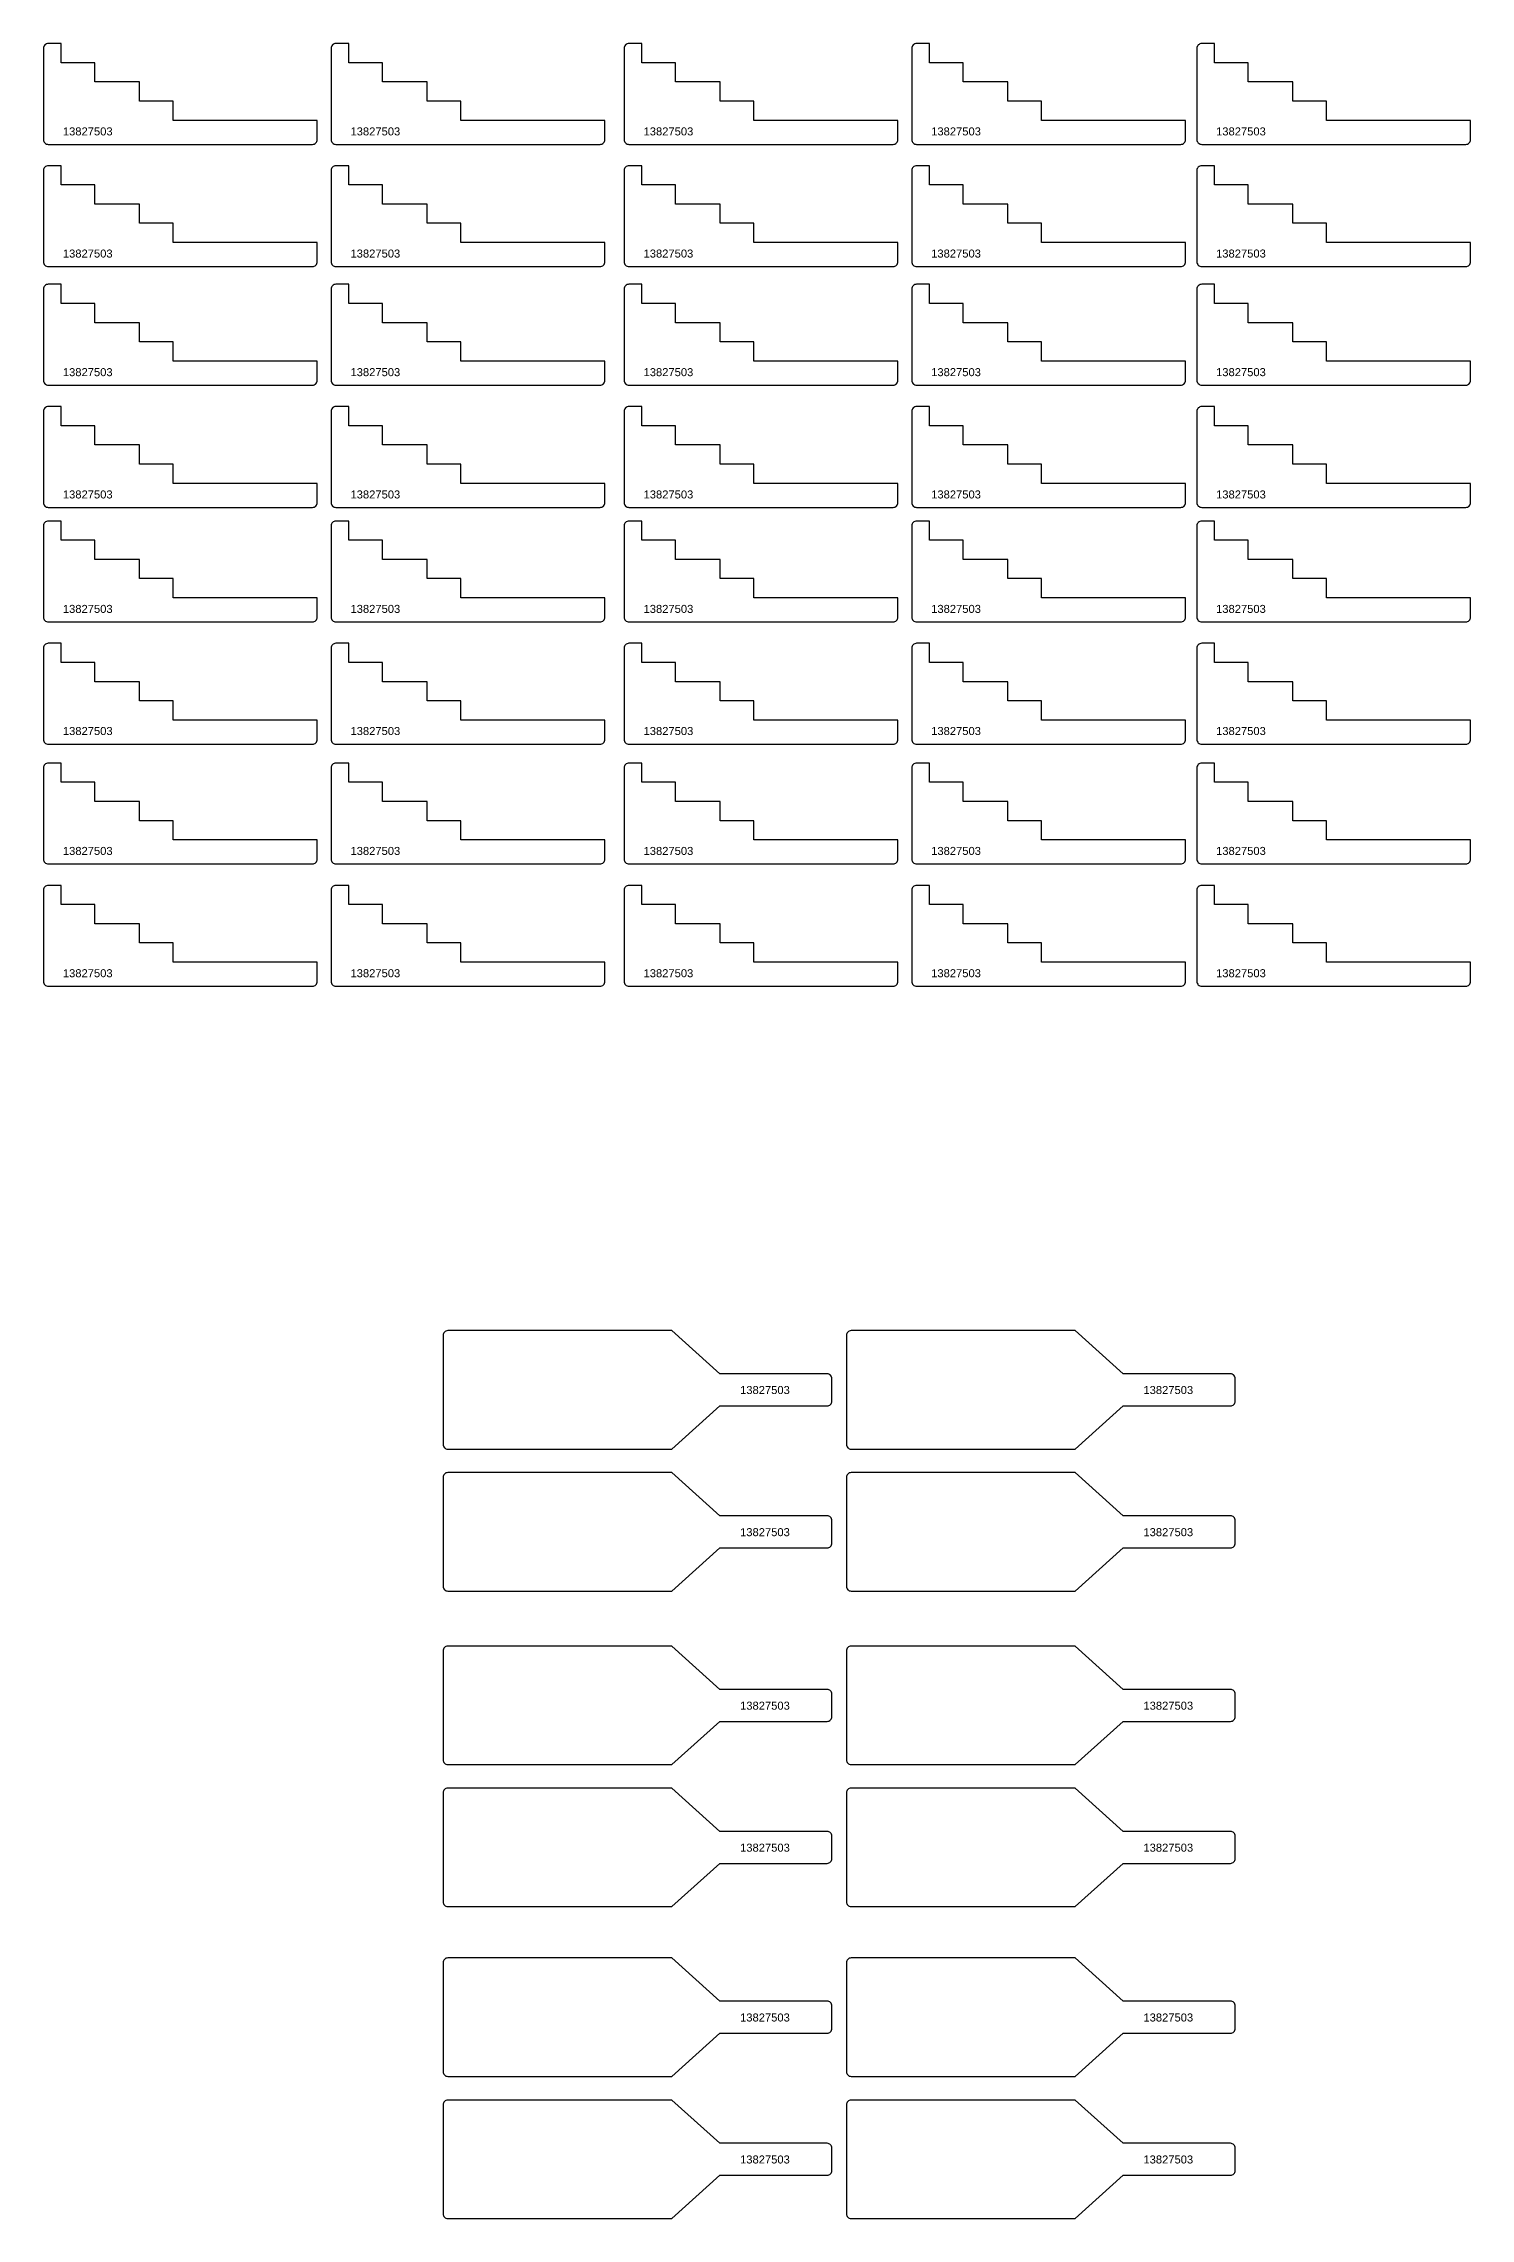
# Model space of a CAD drawing. Header units: millimetres. Extents: x 1349 to 5846, y -1703 to 1001.
# Drawn here: x 1349 to 2241, y -1703 to -344 of the extents above; entities that cross this region are included whole.
import ezdxf

# ---------------------------------------------------------------- set-up
doc = ezdxf.new("R2010")
doc.units = ezdxf.units.MM
doc.layers.add('Des.', color=7, linetype='Continuous')
doc.layers.add('Texto', color=3, linetype='Continuous')
doc.styles.get("Standard").update_dxf_attribs({"font": 'arial.ttf'})

msp = doc.modelspace()

# ---------------------------------------------------------------- linework, layer by layer
at = {"layer": 'Des.'}
for points in [[(1517.1, -407.1, 0.414214), (1520.1, -404.1), (1520.1, -392.1), (1430.1, -392.1), (1430.1, -380.1), (1409.1, -380.1), (1409.1, -368.1), (1381.1, -368.1), (1381.1, -356.1), (1360.1, -356.1), (1360.1, -344.1), (1352.1, -344.1, 0.414214), (1349.1, -347.1), (1349.1, -404.1, 0.414214), (1352.1, -407.1)], [(1696.8, -407.1, 0.414214), (1699.8, -404.1), (1699.8, -392.1), (1609.8, -392.1), (1609.8, -380.1), (1588.8, -380.1), (1588.8, -368.1), (1560.8, -368.1), (1560.8, -356.1), (1539.8, -356.1), (1539.8, -344.1), (1531.8, -344.1, 0.414214), (1528.8, -347.1), (1528.8, -404.1, 0.414214), (1531.8, -407.1)], [(1879.9, -407.1, 0.414214), (1882.9, -404.1), (1882.9, -392.1), (1792.9, -392.1), (1792.9, -380.1), (1771.9, -380.1), (1771.9, -368.1), (1743.9, -368.1), (1743.9, -356.1), (1722.9, -356.1), (1722.9, -344.1), (1714.9, -344.1, 0.414214), (1711.9, -347.1), (1711.9, -404.1, 0.414214), (1714.9, -407.1)], [(2059.6, -407.1, 0.414214), (2062.6, -404.1), (2062.6, -392.1), (1972.6, -392.1), (1972.6, -380.1), (1951.6, -380.1), (1951.6, -368.1), (1923.6, -368.1), (1923.6, -356.1), (1902.6, -356.1), (1902.6, -344.1), (1894.6, -344.1, 0.414214), (1891.6, -347.1), (1891.6, -404.1, 0.414214), (1894.6, -407.1)], [(2237.7, -407.1, 0.414214), (2240.7, -404.1), (2240.7, -392.1), (2150.7, -392.1), (2150.7, -380.1), (2129.7, -380.1), (2129.7, -368.1), (2101.7, -368.1), (2101.7, -356.1), (2080.7, -356.1), (2080.7, -344.1), (2072.7, -344.1, 0.414214), (2069.7, -347.1), (2069.7, -404.1, 0.414214), (2072.7, -407.1)], [(1517.1, -483.4, 0.414214), (1520.1, -480.4), (1520.1, -468.4), (1430.1, -468.4), (1430.1, -456.4), (1409.1, -456.4), (1409.1, -444.4), (1381.1, -444.4), (1381.1, -432.4), (1360.1, -432.4), (1360.1, -420.4), (1352.1, -420.4, 0.414214), (1349.1, -423.4), (1349.1, -480.4, 0.414214), (1352.1, -483.4)], [(1696.8, -483.4, 0.414214), (1699.8, -480.4), (1699.8, -468.4), (1609.8, -468.4), (1609.8, -456.4), (1588.8, -456.4), (1588.8, -444.4), (1560.8, -444.4), (1560.8, -432.4), (1539.8, -432.4), (1539.8, -420.4), (1531.8, -420.4, 0.414214), (1528.8, -423.4), (1528.8, -480.4, 0.414214), (1531.8, -483.4)], [(1879.9, -483.4, 0.414214), (1882.9, -480.4), (1882.9, -468.4), (1792.9, -468.4), (1792.9, -456.4), (1771.9, -456.4), (1771.9, -444.4), (1743.9, -444.4), (1743.9, -432.4), (1722.9, -432.4), (1722.9, -420.4), (1714.9, -420.4, 0.414214), (1711.9, -423.4), (1711.9, -480.4, 0.414214), (1714.9, -483.4)], [(2059.6, -483.4, 0.414214), (2062.6, -480.4), (2062.6, -468.4), (1972.6, -468.4), (1972.6, -456.4), (1951.6, -456.4), (1951.6, -444.4), (1923.6, -444.4), (1923.6, -432.4), (1902.6, -432.4), (1902.6, -420.4), (1894.6, -420.4, 0.414214), (1891.6, -423.4), (1891.6, -480.4, 0.414214), (1894.6, -483.4)], [(2237.7, -483.4, 0.414214), (2240.7, -480.4), (2240.7, -468.4), (2150.7, -468.4), (2150.7, -456.4), (2129.7, -456.4), (2129.7, -444.4), (2101.7, -444.4), (2101.7, -432.4), (2080.7, -432.4), (2080.7, -420.4), (2072.7, -420.4, 0.414214), (2069.7, -423.4), (2069.7, -480.4, 0.414214), (2072.7, -483.4)], [(1517.1, -557.5, 0.414214), (1520.1, -554.5), (1520.1, -542.5), (1430.1, -542.5), (1430.1, -530.5), (1409.1, -530.5), (1409.1, -518.5), (1381.1, -518.5), (1381.1, -506.5), (1360.1, -506.5), (1360.1, -494.5), (1352.1, -494.5, 0.414214), (1349.1, -497.5), (1349.1, -554.5, 0.414214), (1352.1, -557.5)], [(1696.8, -557.5, 0.414214), (1699.8, -554.5), (1699.8, -542.5), (1609.8, -542.5), (1609.8, -530.5), (1588.8, -530.5), (1588.8, -518.5), (1560.8, -518.5), (1560.8, -506.5), (1539.8, -506.5), (1539.8, -494.5), (1531.8, -494.5, 0.414214), (1528.8, -497.5), (1528.8, -554.5, 0.414214), (1531.8, -557.5)], [(1879.9, -557.5, 0.414214), (1882.9, -554.5), (1882.9, -542.5), (1792.9, -542.5), (1792.9, -530.5), (1771.9, -530.5), (1771.9, -518.5), (1743.9, -518.5), (1743.9, -506.5), (1722.9, -506.5), (1722.9, -494.5), (1714.9, -494.5, 0.414214), (1711.9, -497.5), (1711.9, -554.5, 0.414214), (1714.9, -557.5)], [(2059.6, -557.5, 0.414214), (2062.6, -554.5), (2062.6, -542.5), (1972.6, -542.5), (1972.6, -530.5), (1951.6, -530.5), (1951.6, -518.5), (1923.6, -518.5), (1923.6, -506.5), (1902.6, -506.5), (1902.6, -494.5), (1894.6, -494.5, 0.414214), (1891.6, -497.5), (1891.6, -554.5, 0.414214), (1894.6, -557.5)], [(2237.7, -557.5, 0.414214), (2240.7, -554.5), (2240.7, -542.5), (2150.7, -542.5), (2150.7, -530.5), (2129.7, -530.5), (2129.7, -518.5), (2101.7, -518.5), (2101.7, -506.5), (2080.7, -506.5), (2080.7, -494.5), (2072.7, -494.5, 0.414214), (2069.7, -497.5), (2069.7, -554.5, 0.414214), (2072.7, -557.5)], [(1517.1, -633.9, 0.414214), (1520.1, -630.9), (1520.1, -618.9), (1430.1, -618.9), (1430.1, -606.9), (1409.1, -606.9), (1409.1, -594.9), (1381.1, -594.9), (1381.1, -582.9), (1360.1, -582.9), (1360.1, -570.9), (1352.1, -570.9, 0.414214), (1349.1, -573.9), (1349.1, -630.9, 0.414214), (1352.1, -633.9)], [(1696.8, -633.9, 0.414214), (1699.8, -630.9), (1699.8, -618.9), (1609.8, -618.9), (1609.8, -606.9), (1588.8, -606.9), (1588.8, -594.9), (1560.8, -594.9), (1560.8, -582.9), (1539.8, -582.9), (1539.8, -570.9), (1531.8, -570.9, 0.414214), (1528.8, -573.9), (1528.8, -630.9, 0.414214), (1531.8, -633.9)], [(1879.9, -633.9, 0.414214), (1882.9, -630.9), (1882.9, -618.9), (1792.9, -618.9), (1792.9, -606.9), (1771.9, -606.9), (1771.9, -594.9), (1743.9, -594.9), (1743.9, -582.9), (1722.9, -582.9), (1722.9, -570.9), (1714.9, -570.9, 0.414214), (1711.9, -573.9), (1711.9, -630.9, 0.414214), (1714.9, -633.9)], [(2059.6, -633.9, 0.414214), (2062.6, -630.9), (2062.6, -618.9), (1972.6, -618.9), (1972.6, -606.9), (1951.6, -606.9), (1951.6, -594.9), (1923.6, -594.9), (1923.6, -582.9), (1902.6, -582.9), (1902.6, -570.9), (1894.6, -570.9, 0.414214), (1891.6, -573.9), (1891.6, -630.9, 0.414214), (1894.6, -633.9)], [(2237.7, -633.9, 0.414214), (2240.7, -630.9), (2240.7, -618.9), (2150.7, -618.9), (2150.7, -606.9), (2129.7, -606.9), (2129.7, -594.9), (2101.7, -594.9), (2101.7, -582.9), (2080.7, -582.9), (2080.7, -570.9), (2072.7, -570.9, 0.414214), (2069.7, -573.9), (2069.7, -630.9, 0.414214), (2072.7, -633.9)], [(1517.1, -705.4, 0.414214), (1520.1, -702.4), (1520.1, -690.4), (1430.1, -690.4), (1430.1, -678.4), (1409.1, -678.4), (1409.1, -666.4), (1381.1, -666.4), (1381.1, -654.4), (1360.1, -654.4), (1360.1, -642.4), (1352.1, -642.4, 0.414214), (1349.1, -645.4), (1349.1, -702.4, 0.414214), (1352.1, -705.4)], [(1696.8, -705.4, 0.414214), (1699.8, -702.4), (1699.8, -690.4), (1609.8, -690.4), (1609.8, -678.4), (1588.8, -678.4), (1588.8, -666.4), (1560.8, -666.4), (1560.8, -654.4), (1539.8, -654.4), (1539.8, -642.4), (1531.8, -642.4, 0.414214), (1528.8, -645.4), (1528.8, -702.4, 0.414214), (1531.8, -705.4)], [(1879.9, -705.4, 0.414214), (1882.9, -702.4), (1882.9, -690.4), (1792.9, -690.4), (1792.9, -678.4), (1771.9, -678.4), (1771.9, -666.4), (1743.9, -666.4), (1743.9, -654.4), (1722.9, -654.4), (1722.9, -642.4), (1714.9, -642.4, 0.414214), (1711.9, -645.4), (1711.9, -702.4, 0.414214), (1714.9, -705.4)], [(2059.6, -705.4, 0.414214), (2062.6, -702.4), (2062.6, -690.4), (1972.6, -690.4), (1972.6, -678.4), (1951.6, -678.4), (1951.6, -666.4), (1923.6, -666.4), (1923.6, -654.4), (1902.6, -654.4), (1902.6, -642.4), (1894.6, -642.4, 0.414214), (1891.6, -645.4), (1891.6, -702.4, 0.414214), (1894.6, -705.4)], [(2237.7, -705.4, 0.414214), (2240.7, -702.4), (2240.7, -690.4), (2150.7, -690.4), (2150.7, -678.4), (2129.7, -678.4), (2129.7, -666.4), (2101.7, -666.4), (2101.7, -654.4), (2080.7, -654.4), (2080.7, -642.4), (2072.7, -642.4, 0.414214), (2069.7, -645.4), (2069.7, -702.4, 0.414214), (2072.7, -705.4)], [(1517.1, -781.8, 0.414214), (1520.1, -778.8), (1520.1, -766.8), (1430.1, -766.8), (1430.1, -754.8), (1409.1, -754.8), (1409.1, -742.8), (1381.1, -742.8), (1381.1, -730.8), (1360.1, -730.8), (1360.1, -718.8), (1352.1, -718.8, 0.414214), (1349.1, -721.8), (1349.1, -778.8, 0.414214), (1352.1, -781.8)], [(1696.8, -781.8, 0.414214), (1699.8, -778.8), (1699.8, -766.8), (1609.8, -766.8), (1609.8, -754.8), (1588.8, -754.8), (1588.8, -742.8), (1560.8, -742.8), (1560.8, -730.8), (1539.8, -730.8), (1539.8, -718.8), (1531.8, -718.8, 0.414214), (1528.8, -721.8), (1528.8, -778.8, 0.414214), (1531.8, -781.8)], [(1879.9, -781.8, 0.414214), (1882.9, -778.8), (1882.9, -766.8), (1792.9, -766.8), (1792.9, -754.8), (1771.9, -754.8), (1771.9, -742.8), (1743.9, -742.8), (1743.9, -730.8), (1722.9, -730.8), (1722.9, -718.8), (1714.9, -718.8, 0.414214), (1711.9, -721.8), (1711.9, -778.8, 0.414214), (1714.9, -781.8)], [(2059.6, -781.8, 0.414214), (2062.6, -778.8), (2062.6, -766.8), (1972.6, -766.8), (1972.6, -754.8), (1951.6, -754.8), (1951.6, -742.8), (1923.6, -742.8), (1923.6, -730.8), (1902.6, -730.8), (1902.6, -718.8), (1894.6, -718.8, 0.414214), (1891.6, -721.8), (1891.6, -778.8, 0.414214), (1894.6, -781.8)], [(2237.7, -781.8, 0.414214), (2240.7, -778.8), (2240.7, -766.8), (2150.7, -766.8), (2150.7, -754.8), (2129.7, -754.8), (2129.7, -742.8), (2101.7, -742.8), (2101.7, -730.8), (2080.7, -730.8), (2080.7, -718.8), (2072.7, -718.8, 0.414214), (2069.7, -721.8), (2069.7, -778.8, 0.414214), (2072.7, -781.8)], [(1517.1, -856.6, 0.414214), (1520.1, -853.6), (1520.1, -841.6), (1430.1, -841.6), (1430.1, -829.6), (1409.1, -829.6), (1409.1, -817.6), (1381.1, -817.6), (1381.1, -805.6), (1360.1, -805.6), (1360.1, -793.6), (1352.1, -793.6, 0.414214), (1349.1, -796.6), (1349.1, -853.6, 0.414214), (1352.1, -856.6)], [(1696.8, -856.6, 0.414214), (1699.8, -853.6), (1699.8, -841.6), (1609.8, -841.6), (1609.8, -829.6), (1588.8, -829.6), (1588.8, -817.6), (1560.8, -817.6), (1560.8, -805.6), (1539.8, -805.6), (1539.8, -793.6), (1531.8, -793.6, 0.414214), (1528.8, -796.6), (1528.8, -853.6, 0.414214), (1531.8, -856.6)], [(1879.9, -856.6, 0.414214), (1882.9, -853.6), (1882.9, -841.6), (1792.9, -841.6), (1792.9, -829.6), (1771.9, -829.6), (1771.9, -817.6), (1743.9, -817.6), (1743.9, -805.6), (1722.9, -805.6), (1722.9, -793.6), (1714.9, -793.6, 0.414214), (1711.9, -796.6), (1711.9, -853.6, 0.414214), (1714.9, -856.6)], [(2059.6, -856.6, 0.414214), (2062.6, -853.6), (2062.6, -841.6), (1972.6, -841.6), (1972.6, -829.6), (1951.6, -829.6), (1951.6, -817.6), (1923.6, -817.6), (1923.6, -805.6), (1902.6, -805.6), (1902.6, -793.6), (1894.6, -793.6, 0.414214), (1891.6, -796.6), (1891.6, -853.6, 0.414214), (1894.6, -856.6)], [(2237.7, -856.6, 0.414214), (2240.7, -853.6), (2240.7, -841.6), (2150.7, -841.6), (2150.7, -829.6), (2129.7, -829.6), (2129.7, -817.6), (2101.7, -817.6), (2101.7, -805.6), (2080.7, -805.6), (2080.7, -793.6), (2072.7, -793.6, 0.414214), (2069.7, -796.6), (2069.7, -853.6, 0.414214), (2072.7, -856.6)], [(1517.1, -933, 0.414214), (1520.1, -930), (1520.1, -918), (1430.1, -918), (1430.1, -906), (1409.1, -906), (1409.1, -894), (1381.1, -894), (1381.1, -882), (1360.1, -882), (1360.1, -870), (1352.1, -870, 0.414214), (1349.1, -873), (1349.1, -930, 0.414214), (1352.1, -933)], [(1696.8, -933, 0.414214), (1699.8, -930), (1699.8, -918), (1609.8, -918), (1609.8, -906), (1588.8, -906), (1588.8, -894), (1560.8, -894), (1560.8, -882), (1539.8, -882), (1539.8, -870), (1531.8, -870, 0.414214), (1528.8, -873), (1528.8, -930, 0.414214), (1531.8, -933)], [(1879.9, -933, 0.414214), (1882.9, -930), (1882.9, -918), (1792.9, -918), (1792.9, -906), (1771.9, -906), (1771.9, -894), (1743.9, -894), (1743.9, -882), (1722.9, -882), (1722.9, -870), (1714.9, -870, 0.414214), (1711.9, -873), (1711.9, -930, 0.414214), (1714.9, -933)], [(2059.6, -933, 0.414214), (2062.6, -930), (2062.6, -918), (1972.6, -918), (1972.6, -906), (1951.6, -906), (1951.6, -894), (1923.6, -894), (1923.6, -882), (1902.6, -882), (1902.6, -870), (1894.6, -870, 0.414214), (1891.6, -873), (1891.6, -930, 0.414214), (1894.6, -933)], [(2237.7, -933, 0.414214), (2240.7, -930), (2240.7, -918), (2150.7, -918), (2150.7, -906), (2129.7, -906), (2129.7, -894), (2101.7, -894), (2101.7, -882), (2080.7, -882), (2080.7, -870), (2072.7, -870, 0.414214), (2069.7, -873), (2069.7, -930, 0.414214), (2072.7, -933)], [(1838.7, -1175.2), (1771.7, -1175.2), (1741.7, -1148.2), (1601.7, -1148.2, 0.414214), (1598.7, -1151.2), (1598.7, -1219.2, 0.414214), (1601.7, -1222.2), (1741.7, -1222.2), (1771.7, -1195.2), (1838.7, -1195.2, 0.414214), (1841.7, -1192.2), (1841.7, -1178.2, 0.414214)], [(2090.7, -1175.2), (2023.7, -1175.2), (1993.7, -1148.2), (1853.7, -1148.2, 0.414214), (1850.7, -1151.2), (1850.7, -1219.2, 0.414214), (1853.7, -1222.2), (1993.7, -1222.2), (2023.7, -1195.2), (2090.7, -1195.2, 0.414214), (2093.7, -1192.2), (2093.7, -1178.2, 0.414214)], [(1838.7, -1263.9), (1771.7, -1263.9), (1741.7, -1236.9), (1601.7, -1236.9, 0.414214), (1598.7, -1239.9), (1598.7, -1307.9, 0.414214), (1601.7, -1310.9), (1741.7, -1310.9), (1771.7, -1283.9), (1838.7, -1283.9, 0.414214), (1841.7, -1280.9), (1841.7, -1266.9, 0.414214)], [(2090.7, -1263.9), (2023.7, -1263.9), (1993.7, -1236.9), (1853.7, -1236.9, 0.414214), (1850.7, -1239.9), (1850.7, -1307.9, 0.414214), (1853.7, -1310.9), (1993.7, -1310.9), (2023.7, -1283.9), (2090.7, -1283.9, 0.414214), (2093.7, -1280.9), (2093.7, -1266.9, 0.414214)], [(1838.7, -1372.3), (1771.7, -1372.3), (1741.7, -1345.3), (1601.7, -1345.3, 0.414214), (1598.7, -1348.3), (1598.7, -1416.3, 0.414214), (1601.7, -1419.3), (1741.7, -1419.3), (1771.7, -1392.3), (1838.7, -1392.3, 0.414214), (1841.7, -1389.3), (1841.7, -1375.3, 0.414214)], [(2090.7, -1372.3), (2023.7, -1372.3), (1993.7, -1345.3), (1853.7, -1345.3, 0.414214), (1850.7, -1348.3), (1850.7, -1416.3, 0.414214), (1853.7, -1419.3), (1993.7, -1419.3), (2023.7, -1392.3), (2090.7, -1392.3, 0.414214), (2093.7, -1389.3), (2093.7, -1375.3, 0.414214)], [(1838.7, -1461), (1771.7, -1461), (1741.7, -1434), (1601.7, -1434, 0.414214), (1598.7, -1437), (1598.7, -1505, 0.414214), (1601.7, -1508), (1741.7, -1508), (1771.7, -1481), (1838.7, -1481, 0.414214), (1841.7, -1478), (1841.7, -1464, 0.414214)], [(2090.7, -1461), (2023.7, -1461), (1993.7, -1434), (1853.7, -1434, 0.414214), (1850.7, -1437), (1850.7, -1505, 0.414214), (1853.7, -1508), (1993.7, -1508), (2023.7, -1481), (2090.7, -1481, 0.414214), (2093.7, -1478), (2093.7, -1464, 0.414214)], [(1838.7, -1567.1), (1771.7, -1567.1), (1741.7, -1540.1), (1601.7, -1540.1, 0.414214), (1598.7, -1543.1), (1598.7, -1611.1, 0.414214), (1601.7, -1614.1), (1741.7, -1614.1), (1771.7, -1587.1), (1838.7, -1587.1, 0.414214), (1841.7, -1584.1), (1841.7, -1570.1, 0.414214)], [(2090.7, -1567.1), (2023.7, -1567.1), (1993.7, -1540.1), (1853.7, -1540.1, 0.414214), (1850.7, -1543.1), (1850.7, -1611.1, 0.414214), (1853.7, -1614.1), (1993.7, -1614.1), (2023.7, -1587.1), (2090.7, -1587.1, 0.414214), (2093.7, -1584.1), (2093.7, -1570.1, 0.414214)], [(1838.7, -1655.9), (1771.7, -1655.9), (1741.7, -1628.9), (1601.7, -1628.9, 0.414214), (1598.7, -1631.9), (1598.7, -1699.9, 0.414214), (1601.7, -1702.9), (1741.7, -1702.9), (1771.7, -1675.9), (1838.7, -1675.9, 0.414214), (1841.7, -1672.9), (1841.7, -1658.9, 0.414214)], [(2090.7, -1655.9), (2023.7, -1655.9), (1993.7, -1628.9), (1853.7, -1628.9, 0.414214), (1850.7, -1631.9), (1850.7, -1699.9, 0.414214), (1853.7, -1702.9), (1993.7, -1702.9), (2023.7, -1675.9), (2090.7, -1675.9, 0.414214), (2093.7, -1672.9), (2093.7, -1658.9, 0.414214)]]:
    msp.add_lwpolyline(points, format="xyb", close=True, dxfattribs=at)

# ---------------------------------------------------------------- texts
at = {"layer": 'Texto', "char_height": 5, "attachment_point": 1}
for insert in [(1361.2, -396.5), (1540.9, -396.5), (1724, -396.5), (1903.7, -396.5), (2081.7, -396.5), (1361.2, -472.8), (1540.9, -472.8), (1724, -472.8), (1903.7, -472.8), (2081.7, -472.8), (1361.2, -546.9), (1540.9, -546.9), (1724, -546.9), (1903.7, -546.9), (2081.7, -546.9), (1361.2, -623.3), (1540.9, -623.3), (1724, -623.3), (1903.7, -623.3), (2081.7, -623.3), (1361.2, -694.8), (1540.9, -694.8), (1724, -694.8), (1903.7, -694.8), (2081.7, -694.8), (1361.2, -771.1), (1540.9, -771.1), (1724, -771.1), (1903.7, -771.1), (2081.7, -771.1), (1361.2, -846), (1540.9, -846), (1724, -846), (1903.7, -846), (2081.7, -846), (1361.2, -922.4), (1540.9, -922.4), (1724, -922.4), (1903.7, -922.4), (2081.7, -922.4), (1784.3, -1182.8), (2036.3, -1182.8), (1784.3, -1271.6), (2036.3, -1271.6), (1784.3, -1380), (2036.3, -1380), (1784.3, -1468.7), (2036.3, -1468.7), (1784.3, -1574.8), (2036.3, -1574.8), (1784.3, -1663.5), (2036.3, -1663.5)]:
    msp.add_mtext_dynamic_manual_height_columns('13827503', width=114.282, gutter_width=12.5, heights=[0], dxfattribs=dict(at, insert=insert))

doc.saveas('drawing.dxf')
